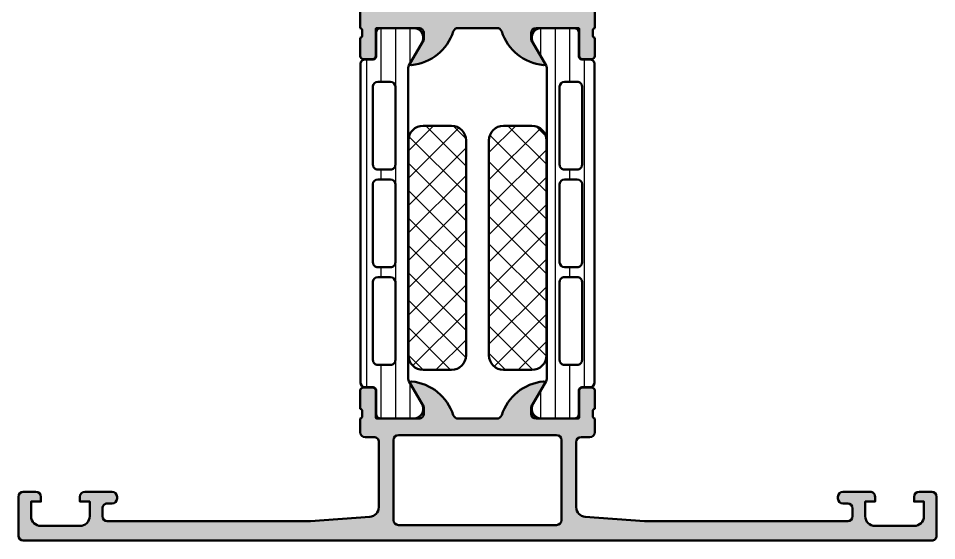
# Model space of a CAD drawing. Extents: x 0 to 94, y 0 to 99.8.
# Drawn here: x 0 to 94, y 0 to 53.5 of the extents above; entities that cross this region are included whole.
import ezdxf

# ---------------------------------------------------------------- set-up
doc = ezdxf.new("R2010")
doc.units = 0
for name, color, linetype, lineweight in [('0S-Alu contour', 7, 'Continuous', 50), ('0S-Alu hatch', 252, 'Continuous', 25), ('0S-Plastic contour', 254, 'Continuous', 50), ('0S-Plastic hatch', 253, 'Continuous', 25), ('0S-PT contour', 91, 'Continuous', 50), ('0S-PT hatch', 103, 'Continuous', 25)]:
    doc.layers.add(name, color=color, linetype=linetype, lineweight=lineweight)
pattern_1 = [(90, (0, 0), (-1.4859, 0), [])]
pattern_2 = [(135, (0, 0), (-1.403165018917055, -1.403165018917055), []), (225, (0, 0), (1.403165018917055, -1.403165018917055), [])]

# ---------------------------------------------------------------- blocks, each defined once
blk = doc.blocks.new('438700__D1A21ECE_C830_4A65_B148_EE9C8111300F_')
at = {"layer": '0S-Alu hatch'}
h = blk.add_hatch(color=256, dxfattribs=at)
edge = h.paths.add_edge_path()
edge.add_line((64.00000000000011, 99.8), (30, 99.8))
edge.add_line((30, 99.8), (30, 96.39999999999979))
edge.add_line((30, 96.39999999999979), (31.10000000000002, 95.30000000000005))
edge.add_line((31.10000000000002, 95.30000000000005), (31.70000000000016, 95.29999999999994))
edge.add_line((31.70000000000016, 95.29999999999994), (31.70000000000005, 96.79999999999998))
edge.add_ellipse((32.70000000000011, 96.79999999999993), major_axis=(-1.000000000000063, 0), ratio=1, start_angle=269.99999999999716, end_angle=360, ccw=False)
edge.add_line((32.70000000000016, 97.80000000000001), (34.00000000000011, 97.80000000000001))
edge.add_ellipse((34.00000000000001, 96.80000000000001), major_axis=(-0.9999999999999857, 0), ratio=1, start_angle=180, end_angle=269.99999999999386, ccw=False)
edge.add_line((35, 96.79999999999998), (35, 90.8))
edge.add_ellipse((34.47500000000001, 90.29999999999998), major_axis=(-0.7249999999999939, 0), ratio=1, start_angle=136.397181027296, end_angle=223.6028189727041, ccw=False)
edge.add_line((35, 89.8), (35, 82.79999999999994))
edge.add_ellipse((34.00000000000016, 82.79999999999986), major_axis=(-0.9999999999998436, 0), ratio=1, start_angle=90.00000000000728, end_angle=180, ccw=False)
edge.add_line((34.00000000000029, 81.79999999999998), (32.70000000000016, 81.79999999999988))
edge.add_ellipse((32.70000000000019, 82.80000000000003), major_axis=(-1.000000000000142, 0), ratio=1, start_angle=0, end_angle=89.9999999999983, ccw=False)
edge.add_line((31.70000000000004, 82.80000000000003), (31.69999999999993, 85.29999999999988))
edge.add_line((31.69999999999993, 85.29999999999988), (31.19999999999988, 85.29999999999994))
edge.add_arc((31.19999999999996, 84.30000000000003), 0.9999999999999147, 90.00000000000487, 180)
edge.add_line((30.20000000000005, 84.30000000000003), (30.20000000000005, 79.8))
edge.add_arc((30.70000000000005, 79.8), 0.5, 180, 270)
edge.add_line((30.70000000000005, 79.29999999999998), (31.70000000000005, 79.29999999999998))
edge.add_line((31.70000000000005, 79.29999999999998), (31.70000000000005, 80.09999999999997))
edge.add_line((31.70000000000005, 80.09999999999997), (34.69999999999993, 80.09999999999997))
edge.add_ellipse((34.70000000000005, 79.8), major_axis=(-0.2999999999999545, 0), ratio=1, start_angle=180, end_angle=270.0000000000217, ccw=False)
edge.add_line((35, 79.8), (35, 52.49999999999984))
edge.add_ellipse((34.92116355345693, 52.2324794080067), major_axis=(-0.2788950563274561, 0), ratio=1, start_angle=178.8354106259059, end_angle=253.58012358050308, ccw=False)
edge.add_line((35.200001, 52.22681100000834), (35.200001, 51.77321700000835))
edge.add_ellipse((34.92113290435684, 51.76755634053129), major_axis=(-0.2789255417371434, 0), ratio=1, start_angle=106.4245945553553, end_angle=181.1628700728862, ccw=False)
edge.add_line((35.00000000000001, 51.50001300000835), (35.00000000000001, 49.62000199999984))
edge.add_arc((35.30000000000001, 49.62000199999984), 0.3000000000000043, 180, 270.0000000000013)
edge.add_line((35.30000000000001, 49.32000199999984), (36.2799743190428, 49.32000199999983))
edge.add_arc((36.2799743190428, 49.62000199999984), 0.3000000000000043, 270.0000000000013, 360)
edge.add_line((36.5799743190428, 49.62000199999984), (36.57997431904279, 52.37999999999983))
edge.add_ellipse((36.69997431904278, 52.37999999999983), major_axis=(-0.1199999999999903, 0), ratio=1, start_angle=269.9999999999932, end_angle=360, ccw=False)
edge.add_line((36.6999743190428, 52.49999999999982), (41.00000000000004, 52.49999999999969))
edge.add_ellipse((41.00000000000005, 51.99999999999969), major_axis=(-0.5, 0), ratio=1, start_angle=180, end_angle=270.0000000000008, ccw=False)
edge.add_line((41.50000000000005, 51.99999999999969), (41.50000000000005, 51.29999999999967))
edge.add_line((41.50000000000005, 51.29999999999967), (40.11850454237769, 48.90717967697215))
edge.add_arc((40.23811978464835, 48.838119784648), 0.1381197846482973, 150.0000000000003, 275.6225775507925)
edge.add_arc((39.7617767588263, 53.67660886184737), 4.999999999999853, 275.6225775507932, 342.2515836439298)
edge.add_ellipse((45.00000000000047, 51.99999999999945), major_axis=(-0.5000000000005257, 0), ratio=1, start_angle=270.0000000000041, end_angle=342.2515836439336, ccw=False)
edge.add_line((45.00000000000044, 52.49999999999999), (48.99999999999973, 52.49999999999998))
edge.add_ellipse((48.99999999999976, 51.99999999999962), major_axis=(-0.5000000000003553, 0), ratio=1, start_angle=197.7484163560693, end_angle=270.00000000000324, ccw=False)
edge.add_arc((54.2382232411739, 53.67660886184752), 4.999999999999998, 197.74841635607, 264.3774224492066)
edge.add_arc((53.76188021535181, 48.83811978464802), 0.1381197846482954, 264.3774224492049, 389.9999999999957)
edge.add_line((53.88149545762248, 48.90717967697216), (52.50000000000011, 51.29999999999969))
edge.add_line((52.50000000000011, 51.29999999999969), (52.50000000000011, 51.9999999999997))
edge.add_ellipse((53.00000000000011, 51.9999999999997), major_axis=(-0.5, 0), ratio=1, start_angle=270.0000000000008, end_angle=360, ccw=False)
edge.add_line((53.00000000000011, 52.4999999999997), (57.30002568095745, 52.4999999999997))
edge.add_ellipse((57.30002568095745, 52.37999999999984), major_axis=(-0.1199999999998624, 0), ratio=1, start_angle=180, end_angle=270.0000000000034, ccw=False)
edge.add_line((57.42002568095731, 52.37999999999983), (57.42002568095732, 49.62000199999984))
edge.add_arc((57.72002568095733, 49.62000199999984), 0.3000000000000114, 180, 270)
edge.add_line((57.72002568095733, 49.32000199999983), (58.7000000000001, 49.32000199999983))
edge.add_arc((58.70000000000011, 49.62000199999984), 0.3000000000000043, 269.9999999999986, 360)
edge.add_line((59.00000000000011, 49.62000199999984), (59.00000000000011, 51.50001300000835))
edge.add_ellipse((59.07886709564327, 51.76755634053129), major_axis=(-0.2789255417371423, 0), ratio=1, start_angle=-1.1628700728862214, end_angle=73.57540544464621, ccw=False)
edge.add_line((58.79999900000012, 51.77321700000835), (58.79999900000012, 52.22681100000833))
edge.add_ellipse((59.07883644654318, 52.23247940800671), major_axis=(-0.2788950563274521, 0), ratio=1, start_angle=-73.58012358050439, end_angle=1.1645893740982274, ccw=False)
edge.add_line((59.00000000000011, 52.49999999999984), (59, 79.80000000000021))
edge.add_ellipse((59.29999999999985, 79.80000000000014), major_axis=(-0.299999999999855, 0), ratio=1, start_angle=269.999999999981, end_angle=360, ccw=False)
edge.add_line((59.29999999999996, 80.1), (62.29999999999995, 80.0999999999999))
edge.add_line((62.29999999999995, 80.0999999999999), (62.29999999999996, 79.30000000000011))
edge.add_line((62.29999999999996, 79.30000000000011), (63.30000000000007, 79.29999999999994))
edge.add_arc((63.30000000000016, 79.79999999999971), 0.4999999999998011, 269.9999999999894, 360)
edge.add_line((63.79999999999996, 79.79999999999971), (63.79999999999995, 84.29999999999998))
edge.add_arc((62.79999999999995, 84.29999999999998), 1, 0, 90)
edge.add_line((62.79999999999995, 85.29999999999998), (62.29999999999995, 85.29999999999998))
edge.add_line((62.29999999999995, 85.29999999999998), (62.30000000000007, 82.79999999999998))
edge.add_ellipse((61.30000000000006, 82.80000000000001), major_axis=(-1.000000000000007, 0), ratio=1, start_angle=90.0000000000004, end_angle=180, ccw=False)
edge.add_line((61.30000000000006, 81.80000000000001), (60, 81.79999999999998))
edge.add_ellipse((59.99999999999997, 82.79999999999997), major_axis=(-0.9999999999999715, 0), ratio=1, start_angle=0, end_angle=90.00000000000159, ccw=False)
edge.add_line((59, 82.79999999999997), (59, 89.8))
edge.add_ellipse((59.52499999999999, 90.29999999999998), major_axis=(-0.7249999999999939, 0), ratio=1, start_angle=-43.602818972704085, end_angle=43.602818972704085, ccw=False)
edge.add_line((59, 90.8), (59, 96.79999999999998))
edge.add_ellipse((60.00000000000013, 96.79999999999986), major_axis=(-1.000000000000127, 0), ratio=1, start_angle=269.9999999999935, end_angle=360, ccw=False)
edge.add_line((60.00000000000024, 97.79999999999998), (61.29999999999977, 97.80000000000001))
edge.add_ellipse((61.29999999999986, 96.79999999999993), major_axis=(-1.000000000000085, 0), ratio=1, start_angle=180, end_angle=270.0000000000049, ccw=False)
edge.add_line((62.29999999999995, 96.79999999999993), (62.29999999999984, 95.29999999999998))
edge.add_line((62.29999999999984, 95.29999999999998), (62.90000000000032, 95.29999999999994))
edge.add_line((62.90000000000032, 95.29999999999994), (63.99999999999988, 96.40000000000032))
edge.add_line((63.99999999999988, 96.40000000000032), (64.00000000000011, 99.8))
edge = h.paths.add_edge_path()
edge.add_ellipse((56.6999999999997, 79.29999999999994), major_axis=(-0.5000000000002274, 0), ratio=1, start_angle=180, end_angle=269.9999999999935, ccw=False)
edge.add_line((57.19999999999993, 79.29999999999994), (57.19999999999994, 55.00000000000004))
edge.add_ellipse((56.69999999999988, 55.00000000000004), major_axis=(-0.500000000000057, 0), ratio=1, start_angle=90.00000000001302, end_angle=180, ccw=False)
edge.add_line((56.69999999999999, 54.49999999999999), (37.30000000000018, 54.49999999999999))
edge.add_ellipse((37.29999999999998, 55.00000000000001), major_axis=(-0.5000000000000214, 0), ratio=1, start_angle=0, end_angle=90.00000000002359, ccw=False)
edge.add_line((36.79999999999996, 54.99999999999992), (36.79999999999996, 79.3000000000001))
edge.add_ellipse((37.29999999999992, 79.30000000000008), major_axis=(-0.4999999999999574, 0), ratio=1, start_angle=269.9999999999959, end_angle=360, ccw=False)
edge.add_line((37.29999999999995, 79.80000000000005), (56.69999999999976, 79.80000000000017))
edge = h.paths.add_edge_path()
edge.add_line((57.00000000000004, 81.50000000000003), (37.00000000000006, 81.50000000000003))
edge.add_ellipse((37.00000000000003, 82.00000000000009), major_axis=(-0.5000000000000285, 0), ratio=1, start_angle=0, end_angle=90.00000000000318, ccw=False)
edge.add_line((36.5, 82.00000000000004), (36.5, 97.69999999999992))
edge.add_ellipse((36.99999999999994, 97.69999999999992), major_axis=(-0.4999999999999432, 0), ratio=1, start_angle=270.0000000000065, end_angle=360, ccw=False)
edge.add_line((36.99999999999989, 98.19999999999986), (57, 98.19999999999997))
edge.add_ellipse((57, 97.69999999999997), major_axis=(-0.5, 0), ratio=1, start_angle=180, end_angle=270, ccw=False)
edge.add_line((57.5, 97.69999999999997), (57.5, 82.00000000000006))
edge.add_ellipse((57, 82.00000000000006), major_axis=(-0.5, 0), ratio=1, start_angle=90.00000000000489, end_angle=180, ccw=False)
at = {"layer": '0S-Alu contour', "color": 7}
for points in [[(64.00000000000011, 99.8), (30, 99.8), (30, 96.39999999999979), (31.10000000000002, 95.30000000000005), (31.70000000000016, 95.29999999999994), (31.70000000000005, 96.79999999999998)], [(62.29999999999995, 96.79999999999993), (62.29999999999984, 95.29999999999998), (62.90000000000032, 95.29999999999994), (63.99999999999988, 96.40000000000032), (64.00000000000011, 99.8)], [(32.70000000000016, 97.80000000000001), (34.00000000000011, 97.80000000000001)], [(36.99999999999989, 98.19999999999986), (57, 98.19999999999997)], [(60.00000000000024, 97.79999999999998), (61.29999999999977, 97.80000000000001)], [(36.5, 82.00000000000004), (36.5, 97.69999999999992)], [(57.5, 97.69999999999997), (57.5, 82.00000000000006)], [(35, 96.79999999999998), (35, 90.8)], [(59, 90.8), (59, 96.79999999999998)], [(35, 89.8), (35, 82.79999999999994)], [(59, 82.79999999999997), (59, 89.8)], [(31.70000000000004, 82.80000000000003), (31.69999999999993, 85.29999999999988), (31.19999999999988, 85.29999999999994)], [(62.79999999999995, 85.29999999999998), (62.29999999999995, 85.29999999999998), (62.30000000000007, 82.79999999999998)], [(30.20000000000005, 84.30000000000003), (30.20000000000005, 79.8)], [(63.79999999999996, 79.79999999999971), (63.79999999999995, 84.29999999999998)], [(34.00000000000029, 81.79999999999998), (32.70000000000016, 81.79999999999988)], [(61.30000000000006, 81.80000000000001), (60, 81.79999999999998)], [(57.00000000000004, 81.50000000000003), (37.00000000000006, 81.50000000000003)], [(30.70000000000005, 79.29999999999998), (31.70000000000005, 79.29999999999998), (31.70000000000005, 80.09999999999997), (34.69999999999993, 80.09999999999997)], [(59.29999999999996, 80.1), (62.29999999999995, 80.0999999999999), (62.29999999999996, 79.30000000000011), (63.30000000000007, 79.29999999999994)], [(35, 79.8), (35, 52.49999999999984)], [(36.79999999999996, 54.99999999999992), (36.79999999999996, 79.3000000000001)], [(37.29999999999995, 79.80000000000005), (56.69999999999976, 79.80000000000017)], [(57.19999999999993, 79.29999999999994), (57.19999999999994, 55.00000000000004)], [(59.00000000000011, 52.49999999999984), (59, 79.80000000000021)], [(56.69999999999999, 54.49999999999999), (37.30000000000018, 54.49999999999999)], [(35.200001, 52.22681100000834), (35.200001, 51.77321700000835)], [(36.5799743190428, 49.62000199999984), (36.57997431904279, 52.37999999999983)], [(36.6999743190428, 52.49999999999982), (41.00000000000004, 52.49999999999969)], [(41.50000000000005, 51.99999999999969), (41.50000000000005, 51.29999999999967), (40.11850454237769, 48.90717967697215)], [(45.00000000000044, 52.49999999999999), (48.99999999999973, 52.49999999999998)], [(53.88149545762248, 48.90717967697216), (52.50000000000011, 51.29999999999969), (52.50000000000011, 51.9999999999997)], [(53.00000000000011, 52.4999999999997), (57.30002568095745, 52.4999999999997)], [(57.42002568095731, 52.37999999999983), (57.42002568095732, 49.62000199999984)], [(58.79999900000012, 51.77321700000835), (58.79999900000012, 52.22681100000833)], [(35.00000000000001, 51.50001300000835), (35.00000000000001, 49.62000199999984)], [(59.00000000000011, 49.62000199999984), (59.00000000000011, 51.50001300000835)], [(35.30000000000001, 49.32000199999984), (36.2799743190428, 49.32000199999983)], [(57.72002568095733, 49.32000199999983), (58.7000000000001, 49.32000199999983)]]:
    blk.add_lwpolyline(points, dxfattribs=at)
at = {"layer": '0S-Alu contour', "color": 7, "extrusion": (0, 0, -1)}
for centre, radius, start, end in [((-32.70000000000011, 96.79999999999993), 1.000000000000063, 0, 90.00000000000286), ((-34.00000000000001, 96.80000000000001), 0.9999999999999857, 90.00000000000612, 180), ((-36.99999999999994, 97.69999999999992), 0.4999999999999432, 0, 89.99999999999349), ((-57, 97.69999999999997), 0.5, 90, 180), ((-60.00000000000013, 96.79999999999986), 1.000000000000127, 0, 90.00000000000651), ((-61.29999999999986, 96.79999999999993), 1.000000000000085, 89.99999999999511, 180), ((-34.47500000000001, 90.29999999999998), 0.7249999999999939, 136.3971810272959, 223.6028189727041), ((-59.52499999999999, 90.29999999999998), 0.7249999999999939, 316.3971810272959, 43.6028189727041), ((-32.70000000000019, 82.80000000000003), 1.000000000000142, 270.0000000000017, 0), ((-34.00000000000016, 82.79999999999986), 0.9999999999998436, 180, 269.9999999999927), ((-59.99999999999997, 82.79999999999997), 0.9999999999999715, 269.9999999999984, 0), ((-61.30000000000006, 82.80000000000001), 1.000000000000007, 180, 269.9999999999996), ((-37.00000000000003, 82.00000000000009), 0.5000000000000285, 269.9999999999968, 0), ((-57, 82.00000000000006), 0.5, 180, 269.9999999999951), ((-34.70000000000005, 79.8), 0.2999999999999545, 89.99999999997831, 180), ((-59.29999999999985, 79.80000000000014), 0.299999999999855, 0, 90.000000000019), ((-37.29999999999992, 79.30000000000008), 0.4999999999999574, 0, 90.00000000000406), ((-56.6999999999997, 79.29999999999994), 0.5000000000002274, 90.00000000000651, 180), ((-37.29999999999998, 55.00000000000001), 0.5000000000000214, 269.9999999999764, 0), ((-56.69999999999988, 55.00000000000004), 0.500000000000057, 180, 269.999999999987), ((-34.92116355345693, 52.2324794080067), 0.2788950563274561, 106.4198764194969, 181.1645893740941), ((-34.92113290435684, 51.76755634053129), 0.2789255417371434, 178.8371299271138, 253.5754054446447), ((-36.69997431904278, 52.37999999999983), 0.1199999999999903, 0, 90.0000000000068), ((-41.00000000000005, 51.99999999999969), 0.5, 89.9999999999992, 180), ((-45.00000000000047, 51.99999999999945), 0.5000000000005257, 17.7484163560664, 89.99999999999594), ((-48.99999999999976, 51.99999999999962), 0.5000000000003553, 89.99999999999675, 162.2515836439307), ((-53.00000000000011, 51.9999999999997), 0.5, 0, 89.9999999999992), ((-57.30002568095745, 52.37999999999984), 0.1199999999998624, 89.99999999999662, 180), ((-59.07883644654318, 52.23247940800671), 0.2788950563274521, 358.8354106259018, 73.58012358050449), ((-59.07886709564327, 51.76755634053129), 0.2789255417371423, 286.4245945553538, 1.162870072886224)]:
    blk.add_arc(centre, radius, start, end, dxfattribs=at)
at = {"layer": '0S-Alu contour', "color": 7}
for centre, radius, start, end in [((31.19999999999996, 84.30000000000003), 0.9999999999999147, 90.00000000000487, 180), ((62.79999999999995, 84.29999999999998), 1, 0, 90), ((30.70000000000005, 79.8), 0.5, 180, 270), ((63.30000000000016, 79.79999999999971), 0.4999999999998011, 269.9999999999894, 0), ((39.7617767588263, 53.67660886184737), 4.999999999999853, 275.6225775507932, 342.2515836439298), ((54.2382232411739, 53.67660886184752), 4.999999999999998, 197.74841635607, 264.3774224492066), ((35.30000000000001, 49.62000199999984), 0.3000000000000043, 180, 270.0000000000013), ((36.2799743190428, 49.62000199999984), 0.3000000000000043, 270.0000000000013, 0), ((40.23811978464835, 48.838119784648), 0.1381197846482973, 150.0000000000003, 275.6225775507925), ((53.76188021535181, 48.83811978464802), 0.1381197846482954, 264.3774224492049, 29.99999999999571), ((57.72002568095733, 49.62000199999984), 0.3000000000000114, 180, 270), ((58.70000000000011, 49.62000199999984), 0.3000000000000043, 269.9999999999986, 0)]:
    blk.add_arc(centre, radius, start, end, dxfattribs=at)
blk = doc.blocks.new('445120__A207273F_6D29_469C_A068_4F98A4C0F86E_')
at = {"layer": '0S-Alu hatch'}
h = blk.add_hatch(color=256, dxfattribs=at)
edge = h.paths.add_edge_path()
edge.add_line((9.600000000000001, 5), (6.8, 4.999999999999999))
edge.add_arc((6.8, 4.5), 0.4999999999999992, 90, 180)
edge.add_line((6.300000000000001, 4.5), (6.300000000000001, 3.999999999999999))
edge.add_line((6.300000000000001, 3.999999999999999), (7.300000000000001, 3.999999999999999))
edge.add_line((7.300000000000001, 3.999999999999999), (7.3, 2.499999999999996))
edge.add_ellipse((6.300000000000002, 2.499999999999998), major_axis=(-0.9999999999999982, 0), ratio=1, start_angle=89.99999999999989, end_angle=180, ccw=False)
edge.add_line((6.299999999999999, 1.499999999999999), (2.299999999999999, 1.499999999999999))
edge.add_ellipse((2.3, 2.499999999999999), major_axis=(-1, 0), ratio=1, start_angle=0, end_angle=90, ccw=False)
edge.add_line((1.299999999999999, 2.499999999999999), (1.299999999999999, 3.999999999999998))
edge.add_line((1.299999999999999, 3.999999999999998), (2.299999999999999, 3.999999999999999))
edge.add_line((2.299999999999999, 3.999999999999999), (2.299999999999999, 4.499999999999999))
edge.add_arc((1.799999999999999, 4.499999999999999), 0.5, 0, 90)
edge.add_line((1.799999999999999, 4.999999999999999), (0.5000000000000009, 5.000000000000001))
edge.add_arc((0.5000000000000017, 4.5), 0.5000000000000018, 90.00000000000007, 180)
edge.add_line((-1e-16, 4.5), (0, 0.5))
edge.add_arc((0.5, 0.5), 0.5, 180, 269.9999999999999)
edge.add_line((0.4999999999999998, 0), (93.49999999999999, 0))
edge.add_arc((93.50000000000001, 0.4999999999999823), 0.4999999999999823, 269.9999999999984, 360)
edge.add_line((94, 0.4999999999999857), (93.99999999999999, 4.500000000000012))
edge.add_arc((93.49999999999999, 4.500000000000013), 0.4999999999999858, 0, 90)
edge.add_line((93.49999999999999, 4.999999999999999), (92.19999999999997, 4.999999999999998))
edge.add_arc((92.19999999999997, 4.500000000000001), 0.4999999999999965, 90.0000000000016, 180)
edge.add_line((91.69999999999999, 4.499999999999992), (91.69999999999999, 3.999999999999999))
edge.add_line((91.69999999999999, 3.999999999999999), (92.70000000000002, 4))
edge.add_line((92.70000000000002, 4), (92.69999999999999, 2.500000000000004))
edge.add_ellipse((91.69999999999999, 2.499999999999999), major_axis=(-1, 0), ratio=1, start_angle=90.0000000000008, end_angle=180, ccw=False)
edge.add_line((91.69999999999999, 1.499999999999994), (87.69999999999999, 1.499999999999999))
edge.add_ellipse((87.70000000000002, 2.500000000000009), major_axis=(-1.00000000000001, 0), ratio=1, start_angle=0, end_angle=89.9999999999992, ccw=False)
edge.add_line((86.69999999999999, 2.500000000000015), (86.69999999999999, 3.999999999999999))
edge.add_line((86.69999999999999, 3.999999999999999), (87.69999999999999, 3.999999999999999))
edge.add_line((87.69999999999999, 3.999999999999999), (87.69999999999999, 4.499999999999991))
edge.add_arc((87.19999999999997, 4.499999999999987), 0.5, 0, 90.0000000000016)
edge.add_line((87.19999999999997, 4.999999999999987), (84.4, 5))
edge.add_arc((84.40000000000003, 4.499999999999982), 0.5000000000000187, 90.0000000000016, 180)
edge.add_line((83.9, 4.499999999999984), (83.89999999999998, 4.299999999999998))
edge.add_arc((84.4, 4.300000000000002), 0.5000000000000142, 180, 270)
edge.add_line((84.4, 3.799999999999988), (84.9, 3.799999999999998))
edge.add_ellipse((84.9, 3.299999999999994), major_axis=(-0.500000000000004, 0), ratio=1, start_angle=180, end_angle=270, ccw=False)
edge.add_line((85.39999999999999, 3.29999999999999), (85.39999999999999, 2.500000000000003))
edge.add_ellipse((84.9, 2.499999999999998), major_axis=(-0.5, 0), ratio=1, start_angle=90, end_angle=180, ccw=False)
edge.add_line((84.9, 2.000000000000004), (64.1, 2))
edge.add_line((64.1, 2), (58.02875295001209, 2.433660503570564))
edge.add_ellipse((58.10000000000002, 3.431119203401324), major_axis=(-1.000000000000025, 0), ratio=1, start_angle=0, end_angle=85.91438322002398, ccw=False)
edge.add_line((57.09999999999999, 3.431119203401303), (57.09999999999999, 10.1))
edge.add_ellipse((57.59999999999998, 10.1), major_axis=(-0.4999999999999929, 0), ratio=1, start_angle=270, end_angle=360, ccw=False)
edge.add_line((57.59999999999998, 10.6), (58.5, 10.6))
edge.add_arc((58.49999999999998, 11.1), 0.5, 270.0000000000017, 360)
edge.add_line((58.99999999999998, 11.10000000000001), (58.99999999999998, 12.49999999999998))
edge.add_ellipse((59.07883644654303, 12.7675205919931), major_axis=(-0.2788950563274378, 0), ratio=1, start_angle=-1.16458937409692, end_angle=73.5801235805082, ccw=False)
edge.add_line((58.79999899999997, 12.77318899999148), (58.79999899999999, 13.22678299999149))
edge.add_ellipse((59.07886709564316, 13.23244365946856), major_axis=(-0.2789255417371437, 0), ratio=1, start_angle=-73.57540544464462, end_angle=1.1628700728890067, ccw=False)
edge.add_line((58.99999999999998, 13.4999869999915), (58.99999999999998, 15.37999799999999))
edge.add_arc((58.69999999999997, 15.37999799999999), 0.3000000000000043, 0, 90)
edge.add_line((58.69999999999997, 15.679998), (57.72002568095719, 15.67999799999999))
edge.add_arc((57.72002568095719, 15.37999799999999), 0.2999999999999971, 90, 180)
edge.add_line((57.4200256809572, 15.37999799999999), (57.4200256809572, 12.61999999999999))
edge.add_ellipse((57.30002568095724, 12.61999999999999), major_axis=(-0.1199999999999619, 0), ratio=1, start_angle=90, end_angle=180, ccw=False)
edge.add_line((57.30002568095724, 12.50000000000003), (53.00000000000005, 12.50000000000004))
edge.add_ellipse((53.00000000000005, 13.00000000000002), major_axis=(-0.4999999999999841, 0), ratio=1, start_angle=0, end_angle=90, ccw=False)
edge.add_line((52.50000000000007, 13.00000000000002), (52.50000000000013, 13.7000000000001))
edge.add_line((52.50000000000013, 13.7000000000001), (53.88149545762248, 16.09282032302759))
edge.add_arc((53.76188021535185, 16.16188021535174), 0.1381197846482781, 329.9999999999906, 455.622577550799)
edge.add_arc((54.23822324117359, 11.32339113815286), 4.999999999999328, 95.62257755079048, 162.2515836439267)
edge.add_ellipse((48.99999999999981, 13.00000000000069), major_axis=(-0.5000000000006607, 0), ratio=1, start_angle=90.00000000002848, end_angle=162.2515836439575, ccw=False)
edge.add_line((49.00000000000006, 12.50000000000003), (44.99999999999992, 12.50000000000003))
edge.add_ellipse((45.00000000000015, 13.00000000000069), major_axis=(-0.5000000000006626, 0), ratio=1, start_angle=17.748416356043208, end_angle=89.99999999997402, ccw=False)
edge.add_arc((39.76177675882637, 11.32339113815286), 4.999999999999325, 17.74841635607312, 84.37742244920945)
edge.add_arc((40.23811978464814, 16.16188021535174), 0.1381197846482812, 84.37742244920386, 210.0000000000093)
edge.add_line((40.1185045423775, 16.09282032302758), (41.49999999999985, 13.7000000000001))
edge.add_line((41.49999999999985, 13.7000000000001), (41.49999999999994, 13))
edge.add_ellipse((40.99999999999996, 13.00000000000001), major_axis=(-0.4999999999999787, 0), ratio=1, start_angle=89.9999999999975, end_angle=180, ccw=False)
edge.add_line((40.99999999999993, 12.50000000000003), (36.69997431904277, 12.50000000000003))
edge.add_ellipse((36.69997431904278, 12.62), major_axis=(-0.119999999999969, 0), ratio=1, start_angle=0, end_angle=89.9999999999967, ccw=False)
edge.add_line((36.57997431904281, 12.62), (36.57997431904281, 15.37999799999998))
edge.add_arc((36.2799743190428, 15.37999799999999), 0.3000000000000043, 0, 89.99999999999864)
edge.add_line((36.27997431904281, 15.67999799999999), (35.30000000000002, 15.67999799999999))
edge.add_arc((35.30000000000003, 15.37999799999999), 0.300000000000006, 90.00000000000136, 180)
edge.add_line((35.00000000000002, 15.37999799999998), (35.00000000000002, 13.49998699999148))
edge.add_ellipse((34.92113290435686, 13.23244365946856), major_axis=(-0.2789255417371368, 0), ratio=1, start_angle=178.8371299271133, end_angle=253.5754054446473, ccw=False)
edge.add_line((35.20000100000002, 13.22678299999149), (35.20000100000001, 12.77318899999146))
edge.add_ellipse((34.92116355345695, 12.76752059199309), major_axis=(-0.278895056327445, 0), ratio=1, start_angle=106.4198764194914, end_angle=181.1645893740985, ccw=False)
edge.add_line((35, 12.49999999999996), (35, 11.1))
edge.add_arc((35.49999999999999, 11.1), 0.5, 180, 270)
edge.add_line((35.49999999999999, 10.6), (36.39999999999999, 10.6))
edge.add_ellipse((36.39999999999999, 10.10000000000001), major_axis=(-0.4999999999999912, 0), ratio=1, start_angle=180, end_angle=270.0000000000008, ccw=False)
edge.add_line((36.89999999999999, 10.1), (36.89999999999999, 3.4311192034013))
edge.add_ellipse((35.89999999999999, 3.431119203401289), major_axis=(-0.9999999999999928, 0), ratio=1, start_angle=94.0856167799758, end_angle=180, ccw=False)
edge.add_line((35.97124704998792, 2.433660503570563), (29.90000000000001, 2))
edge.add_line((29.90000000000001, 2), (9.100000000000001, 1.999999999999999))
edge.add_ellipse((9.100000000000003, 2.500000000000002), major_axis=(-0.5000000000000031, 0), ratio=1, start_angle=0, end_angle=89.99999999999977, ccw=False)
edge.add_line((8.6, 2.500000000000001), (8.6, 3.299999999999997))
edge.add_ellipse((9.099999999999998, 3.299999999999998), major_axis=(-0.4999999999999983, 0), ratio=1, start_angle=269.99999999999983, end_angle=360, ccw=False)
edge.add_line((9.1, 3.799999999999998), (9.6, 3.799999999999999))
edge.add_arc((9.6, 4.299999999999999), 0.5000000000000006, 270, 360)
edge.add_line((10.1, 4.299999999999999), (10.1, 4.499999999999998))
edge.add_arc((9.600000000000001, 4.500000000000001), 0.4999999999999983, 0, 90)
edge = h.paths.add_edge_path()
edge.add_line((55.09999999999999, 1.599999999999999), (38.89999999999999, 1.6))
edge.add_ellipse((38.89999999999999, 2.100000000000006), major_axis=(-0.5000000000000071, 0), ratio=1, start_angle=0, end_angle=90, ccw=False)
edge.add_line((38.39999999999998, 2.100000000000004), (38.39999999999998, 10.3))
edge.add_ellipse((38.89999999999998, 10.3), major_axis=(-0.4999999999999965, 0), ratio=1, start_angle=270, end_angle=360, ccw=False)
edge.add_line((38.89999999999998, 10.8), (55.1, 10.8))
edge.add_ellipse((55.1, 10.3), major_axis=(-0.5, 0), ratio=1, start_angle=180, end_angle=270, ccw=False)
edge.add_line((55.6, 10.3), (55.59999999999999, 2.099999999999999))
edge.add_ellipse((55.09999999999999, 2.099999999999999), major_axis=(-0.4999999999999999, 0), ratio=1, start_angle=90, end_angle=180, ccw=False)
at = {"layer": '0S-Alu contour', "color": 7}
for points in [[(40.1185045423775, 16.09282032302758), (41.49999999999985, 13.7000000000001), (41.49999999999994, 13)], [(52.50000000000007, 13.00000000000002), (52.50000000000013, 13.7000000000001), (53.88149545762248, 16.09282032302759)], [(35.00000000000002, 15.37999799999998), (35.00000000000002, 13.49998699999148)], [(36.27997431904281, 15.67999799999999), (35.30000000000002, 15.67999799999999)], [(36.57997431904281, 12.62), (36.57997431904281, 15.37999799999998)], [(57.4200256809572, 15.37999799999999), (57.4200256809572, 12.61999999999999)], [(58.69999999999997, 15.679998), (57.72002568095719, 15.67999799999999)], [(58.99999999999998, 13.4999869999915), (58.99999999999998, 15.37999799999999)], [(35.20000100000002, 13.22678299999149), (35.20000100000001, 12.77318899999146)], [(58.79999899999997, 12.77318899999148), (58.79999899999999, 13.22678299999149)], [(35, 12.49999999999996), (35, 11.1)], [(40.99999999999993, 12.50000000000003), (36.69997431904277, 12.50000000000003)], [(49.00000000000006, 12.50000000000003), (44.99999999999992, 12.50000000000003)], [(57.30002568095724, 12.50000000000003), (53.00000000000005, 12.50000000000004)], [(58.99999999999998, 11.10000000000001), (58.99999999999998, 12.49999999999998)], [(35.49999999999999, 10.6), (36.39999999999999, 10.6)], [(38.89999999999998, 10.8), (55.1, 10.8)], [(57.59999999999998, 10.6), (58.5, 10.6)], [(36.89999999999999, 10.1), (36.89999999999999, 3.4311192034013)], [(38.39999999999998, 2.100000000000004), (38.39999999999998, 10.3)], [(55.6, 10.3), (55.59999999999999, 2.099999999999999)], [(57.09999999999999, 3.431119203401303), (57.09999999999999, 10.1)], [(1.799999999999999, 4.999999999999999), (0.5000000000000009, 5.000000000000001)], [(9.600000000000001, 5), (6.8, 4.999999999999999)], [(87.19999999999997, 4.999999999999987), (84.4, 5)], [(93.49999999999999, 4.999999999999999), (92.19999999999997, 4.999999999999998)], [(-1e-16, 4.5), (0, 0.5)], [(1.299999999999999, 2.499999999999999), (1.299999999999999, 3.999999999999998), (2.299999999999999, 3.999999999999999), (2.299999999999999, 4.499999999999999)], [(6.300000000000001, 4.5), (6.300000000000001, 3.999999999999999), (7.300000000000001, 3.999999999999999), (7.3, 2.499999999999996)], [(9.1, 3.799999999999998), (9.6, 3.799999999999999)], [(10.1, 4.299999999999999), (10.1, 4.499999999999998)], [(83.9, 4.499999999999984), (83.89999999999998, 4.299999999999998)], [(84.4, 3.799999999999988), (84.9, 3.799999999999998)], [(86.69999999999999, 2.500000000000015), (86.69999999999999, 3.999999999999999), (87.69999999999999, 3.999999999999999), (87.69999999999999, 4.499999999999991)], [(91.69999999999999, 4.499999999999992), (91.69999999999999, 3.999999999999999), (92.70000000000002, 4), (92.69999999999999, 2.500000000000004)], [(94, 0.4999999999999857), (93.99999999999999, 4.500000000000012)], [(8.6, 2.500000000000001), (8.6, 3.299999999999997)], [(85.39999999999999, 3.29999999999999), (85.39999999999999, 2.500000000000003)], [(35.97124704998792, 2.433660503570563), (29.90000000000001, 2), (9.100000000000001, 1.999999999999999)], [(84.9, 2.000000000000004), (64.1, 2), (58.02875295001209, 2.433660503570564)], [(6.299999999999999, 1.499999999999999), (2.299999999999999, 1.499999999999999)], [(55.09999999999999, 1.599999999999999), (38.89999999999999, 1.6)], [(91.69999999999999, 1.499999999999994), (87.69999999999999, 1.499999999999999)], [(0.4999999999999998, 0), (93.49999999999999, 0)]]:
    blk.add_lwpolyline(points, dxfattribs=at)
for centre, radius, start, end in [((40.23811978464814, 16.16188021535174), 0.1381197846482812, 84.37742244920386, 210.0000000000093), ((39.76177675882637, 11.32339113815286), 4.999999999999325, 17.74841635607312, 84.37742244920945), ((54.23822324117359, 11.32339113815286), 4.999999999999328, 95.62257755079048, 162.2515836439267), ((53.76188021535185, 16.16188021535174), 0.1381197846482781, 329.9999999999906, 95.6225775507991), ((35.30000000000003, 15.37999799999999), 0.300000000000006, 90.00000000000136, 180), ((36.2799743190428, 15.37999799999999), 0.3000000000000043, 0, 89.99999999999864), ((57.72002568095719, 15.37999799999999), 0.2999999999999971, 90, 180), ((58.69999999999997, 15.37999799999999), 0.3000000000000043, 0, 90), ((35.49999999999999, 11.1), 0.5, 180, 270), ((58.49999999999998, 11.1), 0.5, 270.0000000000017, 0), ((0.5000000000000017, 4.5), 0.5000000000000018, 90.00000000000007, 180), ((1.799999999999999, 4.499999999999999), 0.5, 0, 90), ((6.8, 4.5), 0.4999999999999992, 90, 180), ((9.600000000000001, 4.500000000000001), 0.4999999999999983, 0, 90), ((84.40000000000003, 4.499999999999982), 0.5000000000000187, 90.0000000000016, 180), ((87.19999999999997, 4.499999999999987), 0.5, 0, 90.0000000000016), ((92.19999999999997, 4.500000000000001), 0.4999999999999965, 90.0000000000016, 180), ((93.49999999999999, 4.500000000000013), 0.4999999999999858, 0, 90), ((9.6, 4.299999999999999), 0.5000000000000006, 270, 0), ((84.4, 4.300000000000002), 0.5000000000000142, 180, 270), ((0.5, 0.5), 0.5, 180, 269.9999999999999), ((93.50000000000001, 0.4999999999999823), 0.4999999999999823, 269.9999999999984, 0)]:
    blk.add_arc(centre, radius, start, end, dxfattribs=at)
at = {"layer": '0S-Alu contour', "color": 7, "extrusion": (0, 0, -1)}
for centre, radius, start, end in [((-34.92113290435686, 13.23244365946856), 0.2789255417371368, 106.4245945553527, 181.1628700728868), ((-59.07886709564316, 13.23244365946856), 0.2789255417371437, 358.837129927111, 73.57540544464463), ((-34.92116355345695, 12.76752059199309), 0.278895056327445, 178.8354106259015, 253.5801235805086), ((-36.69997431904278, 12.62), 0.119999999999969, 270.0000000000033, 0), ((-40.99999999999996, 13.00000000000001), 0.4999999999999787, 180, 270.0000000000025), ((-45.00000000000015, 13.00000000000069), 0.5000000000006626, 270.000000000026, 342.2515836439568), ((-48.99999999999981, 13.00000000000069), 0.5000000000006607, 197.7484163560426, 269.9999999999715), ((-53.00000000000005, 13.00000000000002), 0.4999999999999841, 270, 0), ((-57.30002568095724, 12.61999999999999), 0.1199999999999619, 180, 270), ((-59.07883644654303, 12.7675205919931), 0.2788950563274378, 286.4198764194919, 1.164589374096924), ((-36.39999999999999, 10.10000000000001), 0.4999999999999912, 89.9999999999992, 180), ((-38.89999999999998, 10.3), 0.4999999999999965, 0, 90), ((-55.1, 10.3), 0.5, 90, 180), ((-57.59999999999998, 10.1), 0.4999999999999929, 0, 90), ((-9.099999999999998, 3.299999999999998), 0.4999999999999983, 0, 90.00000000000018), ((-84.9, 3.299999999999994), 0.500000000000004, 90, 180), ((-35.89999999999999, 3.431119203401289), 0.9999999999999928, 180, 265.9143832200242), ((-58.10000000000002, 3.431119203401324), 1.000000000000025, 274.085616779976, 0), ((-2.3, 2.499999999999999), 1, 270, 0), ((-6.300000000000002, 2.499999999999998), 0.9999999999999982, 180, 270.0000000000002), ((-9.100000000000003, 2.500000000000002), 0.5000000000000031, 270.0000000000002, 0), ((-38.89999999999999, 2.100000000000006), 0.5000000000000071, 270, 0), ((-55.09999999999999, 2.099999999999999), 0.4999999999999999, 180, 270), ((-84.9, 2.499999999999998), 0.5, 180, 270), ((-87.70000000000002, 2.500000000000009), 1.00000000000001, 270.0000000000008, 0), ((-91.69999999999999, 2.499999999999999), 1, 180, 269.9999999999992)]:
    blk.add_arc(centre, radius, start, end, dxfattribs=at)
blk = doc.blocks.new('284165__6771DBBD_EF54_4CC3_83DC_F100CA206525___474EBF3E_94F8_40C9_B758_6EACC42ADD97_')
at = {"layer": '0S-Plastic hatch'}
h = blk.add_hatch(dxfattribs=at)
h.set_pattern_fill('ANSI31', color=256, scale=0.4680000000000001, angle=45, style=0)
h.set_pattern_definition(pattern_1)
edge = h.paths.add_edge_path()
edge.add_arc((40.41230917155048, 48.42589017895008), 0.5000000000002869, 150.0000034006565, 179.9999401018306)
edge.add_line((39.91230917155047, 48.42589070171877), (39.90773982913648, 16.57410929828118))
edge.add_arc((40.40773982913654, 16.57410982104969), 0.5000000000003301, 180.0000598981694, 209.9999965993228)
edge.add_line((39.97472711240578, 16.32410984675014), (41.29319682689241, 14.04045299999995))
edge.add_ellipse((40.45194417790106, 13.4998180747228), major_axis=(-0.9999960709244817, 0), ratio=1, start_angle=98.18160805190018, end_angle=212.7270160998408, ccw=False)
edge.add_line((40.59425482689243, 12.50999999999994), (37.11771332879291, 12.50999999999994))
edge.add_ellipse((37.11771068916784, 13.00999597743852), major_axis=(-0.4999959774455531, 0), ratio=1, start_angle=-0.0003024817733034979, end_angle=90.00030248118509, ccw=False)
edge.add_line((36.61771471172926, 13.0099986170636), (36.61804666212628, 15.40999699999993))
edge.add_arc((36.31804666212627, 15.40999699999994), 0.3000000000000185, 0, 89.99999999999864)
edge.add_line((36.31804666212627, 15.70999699999996), (35.50771532879301, 15.70999699999996))
edge.add_ellipse((35.50771532879301, 16.20999699999995), major_axis=(-0.4999999999999983, 0), ratio=1, start_angle=2.6958164824009145e-05, end_angle=90, ccw=False)
edge.add_line((35.00771532879306, 16.20999676475919), (35.00770000050196, 48.7900027647592))
edge.add_ellipse((35.5077000005019, 48.79000299999996), major_axis=(-0.4999999999999914, 0), ratio=1, start_angle=-90, end_angle=2.6958164824009145e-05, ccw=False)
edge.add_line((35.5077000005019, 49.29000299999995), (36.32261600454035, 49.29000299999996))
edge.add_arc((36.32261600454034, 49.59000299999996), 0.29999999999999, 270.0000000000013, 360)
edge.add_line((36.62261600454033, 49.59000299999996), (36.6222840541433, 51.9900013829363))
edge.add_ellipse((37.1222800315819, 51.99000402256136), major_axis=(-0.4999959774455691, 0), ratio=1, start_angle=-90.00030248118668, end_angle=0.0003024817733034979, ccw=False)
edge.add_line((37.12228267120698, 52.48999999999997), (40.5988241693065, 52.48999999999996))
edge.add_ellipse((40.45651352031511, 51.50018192527713), major_axis=(-0.9999960709244653, 0), ratio=1, start_angle=147.272983900157, end_angle=261.818391948098, ccw=False)
edge.add_line((41.29776616930644, 50.95954699999994), (39.97929645481985, 48.67589015324977))
edge = h.paths.add_edge_path()
edge.add_line((38.59334823191922, 18.49687791942282), (38.59334823191922, 26.49685960852673))
edge.add_arc((38.09333297313018, 26.49685960853194), 0.5000152587890412, 0, 89.9999999999992)
edge.add_line((38.09333297313019, 26.99687486732098), (36.79332229197779, 26.99687486732096))
edge.add_arc((36.79332229197779, 26.49689012611005), 0.4999847412109091, 90, 180)
edge.add_line((36.29333755076688, 26.49689012610485), (36.29333755076688, 18.49687791941769))
edge.add_arc((36.79333755285452, 18.49687792123582), 0.5000000020876385, 180, 270.0018991026162)
edge.add_line((36.79335412565133, 17.99687791942283), (38.09334823191922, 17.99687791942283))
edge.add_arc((38.0933518712759, 18.49687428006616), 0.4999963606565677, 269.999582957409, 360.0004170428646)
edge = h.paths.add_edge_path()
edge.add_line((38.59334823191911, 28.50058480425095), (38.59334823191911, 36.50056649335486))
edge.add_arc((38.09333297313008, 36.50056649336006), 0.5000152587890412, 0, 89.9999999999992)
edge.add_line((38.09333297313008, 37.0005817521491), (36.79332229197768, 37.00058175214909))
edge.add_arc((36.79332229197768, 36.50059701093818), 0.4999847412109091, 90, 180)
edge.add_line((36.29333755076677, 36.50059701093298), (36.29333755076677, 28.50058480424582))
edge.add_arc((36.79333755285441, 28.50058480606394), 0.5000000020876385, 180, 270.0018991026162)
edge.add_line((36.79335412565122, 28.00058480425096), (38.09334823191912, 28.00058480425096))
edge.add_arc((38.0933518712758, 28.50058116489428), 0.4999963606565677, 269.999582957409, 360.0004170428646)
edge = h.paths.add_edge_path()
edge.add_arc((38.09331771434101, 46.50056344125819), 0.5000152587890412, 0, 89.9999999999992)
edge.add_line((38.09331771434102, 47.00057870004723), (36.79330703318862, 47.00057870004722))
edge.add_arc((36.79330703318862, 46.50059395883631), 0.4999847412109091, 90, 180)
edge.add_line((36.29332229197771, 46.5005939588311), (36.29332229197771, 38.50058175214395))
edge.add_arc((36.79332229406535, 38.50058175396208), 0.5000000020876385, 180, 270.0018991026171)
edge.add_line((36.79333886686217, 38.0005817521491), (38.09333297313005, 38.0005817521491))
edge.add_arc((38.09333661248673, 38.50057811279242), 0.4999963606565677, 269.999582957409, 360.0004170428646)
edge.add_line((38.59333297313006, 38.50058175214908), (38.59333297313006, 46.50056344125299))
at = {"layer": '0S-Alu contour', "color": 7}
for points in [[(38.09331771434102, 47.00057870004723), (36.79330703318862, 47.00057870004722)], [(36.29332229197771, 46.5005939588311), (36.29332229197771, 38.50058175214395)], [(38.59333297313006, 38.50058175214908), (38.59333297313006, 46.50056344125299)], [(36.79333886686217, 38.0005817521491), (38.09333297313005, 38.0005817521491)], [(38.09333297313008, 37.0005817521491), (36.79332229197768, 37.00058175214909)], [(36.29333755076677, 36.50059701093298), (36.29333755076677, 28.50058480424582)], [(38.59334823191911, 28.50058480425095), (38.59334823191911, 36.50056649335486)], [(36.79335412565122, 28.00058480425096), (38.09334823191912, 28.00058480425096)], [(36.29333755076688, 26.49689012610485), (36.29333755076688, 18.49687791941769)], [(38.09333297313019, 26.99687486732098), (36.79332229197779, 26.99687486732096)], [(38.59334823191922, 18.49687791942282), (38.59334823191922, 26.49685960852673)], [(36.79335412565133, 17.99687791942283), (38.09334823191922, 17.99687791942283)]]:
    blk.add_lwpolyline(points, dxfattribs=at)
for centre, radius, start, end in [((36.79330703318862, 46.50059395883631), 0.4999847412109091, 90, 180), ((38.09331771434101, 46.50056344125819), 0.5000152587890412, 0, 89.9999999999992), ((36.79332229406535, 38.50058175396208), 0.5000000020876385, 180, 270.0018991026171), ((38.09333661248673, 38.50057811279242), 0.4999963606565677, 269.999582957409, 0.0004170428646345), ((36.79332229197768, 36.50059701093818), 0.4999847412109091, 90, 180), ((38.09333297313008, 36.50056649336006), 0.5000152587890412, 0, 89.9999999999992), ((36.79333755285441, 28.50058480606394), 0.5000000020876385, 180, 270.0018991026162), ((38.0933518712758, 28.50058116489428), 0.4999963606565677, 269.999582957409, 0.0004170428646345), ((36.79332229197779, 26.49689012611005), 0.4999847412109091, 90, 180), ((38.09333297313018, 26.49685960853194), 0.5000152587890412, 0, 89.9999999999992), ((36.79333755285452, 18.49687792123582), 0.5000000020876385, 180, 270.0018991026162), ((38.0933518712759, 18.49687428006616), 0.4999963606565677, 269.999582957409, 0.0004170428646345)]:
    blk.add_arc(centre, radius, start, end, dxfattribs=at)
at = {"layer": '0S-Plastic contour', "color": 7}
for points in [[(36.62261600454033, 49.59000299999996), (36.6222840541433, 51.9900013829363)], [(37.12228267120698, 52.48999999999997), (40.5988241693065, 52.48999999999996)], [(41.29776616930644, 50.95954699999994), (39.97929645481985, 48.67589015324977)], [(35.5077000005019, 49.29000299999995), (36.32261600454035, 49.29000299999996)], [(35.00771532879306, 16.20999676475919), (35.00770000050196, 48.7900027647592)], [(39.91230917155047, 48.42589070171877), (39.90773982913648, 16.57410929828118)], [(39.97472711240578, 16.32410984675014), (41.29319682689241, 14.04045299999995)], [(36.31804666212627, 15.70999699999996), (35.50771532879301, 15.70999699999996)], [(36.61771471172926, 13.0099986170636), (36.61804666212628, 15.40999699999993)], [(40.59425482689243, 12.50999999999994), (37.11771332879291, 12.50999999999994)]]:
    blk.add_lwpolyline(points, dxfattribs=at)
at = {"layer": '0S-Plastic contour', "color": 7, "extrusion": (0, 0, -1)}
for centre, radius, start, end in [((-37.1222800315819, 51.99000402256136), 0.4999959774455691, 359.9996975182267, 90.00030248118671), ((-40.45651352031511, 51.50018192527713), 0.9999960709244653, 98.18160805190199, 212.727016099843), ((-35.5077000005019, 48.79000299999996), 0.4999999999999914, 359.9999730418352, 90), ((-35.50771532879301, 16.20999699999995), 0.4999999999999983, 270, 359.9999730418352), ((-40.45194417790106, 13.4998180747228), 0.9999960709244817, 147.2729839001592, 261.8183919480998), ((-37.11771068916784, 13.00999597743852), 0.4999959774455531, 269.9996975188149, 0.0003024817733149)]:
    blk.add_arc(centre, radius, start, end, dxfattribs=at)
at = {"layer": '0S-Plastic contour', "color": 7}
for centre, radius, start, end in [((36.32261600454034, 49.59000299999996), 0.29999999999999, 270.0000000000013, 0), ((40.41230917155048, 48.42589017895008), 0.5000000000002869, 150.0000034006565, 179.9999401018306), ((40.40773982913654, 16.57410982104969), 0.5000000000003301, 180.0000598981694, 209.9999965993228), ((36.31804666212627, 15.40999699999994), 0.3000000000000185, 0, 89.99999999999864)]:
    blk.add_arc(centre, radius, start, end, dxfattribs=at)
blk = doc.blocks.new('284165__821ABE6A_6F9E_4DEF_A55D_1F2326C7A213___04BA60B3_990D_4911_9D0A_102FC6C92329_')
at = {"layer": '0S-Plastic hatch'}
h = blk.add_hatch(dxfattribs=at)
h.set_pattern_fill('ANSI31', color=256, scale=0.4680000000000001, angle=45, style=0)
h.set_pattern_definition(pattern_1)
edge = h.paths.add_edge_path()
edge.add_line((58.99229999949803, 48.7900027647592), (58.99228467120694, 16.2099967647592))
edge.add_ellipse((58.492284671207, 16.20999699999995), major_axis=(-0.4999999999999914, 0), ratio=1, start_angle=89.9999999999992, end_angle=179.9999730418353, ccw=False)
edge.add_line((58.49228467120699, 15.70999699999996), (57.68195333787373, 15.70999699999996))
edge.add_arc((57.68195333787374, 15.40999699999994), 0.300000000000022, 90.00000000000136, 180)
edge.add_line((57.38195333787372, 15.40999699999994), (57.38228528827074, 13.0099986170636))
edge.add_ellipse((56.88228931083216, 13.00999597743852), major_axis=(-0.4999959774455549, 0), ratio=1, start_angle=89.99969751881491, end_angle=180.0003024817733, ccw=False)
edge.add_line((56.88228667120709, 12.50999999999994), (53.40574517310757, 12.50999999999995))
edge.add_ellipse((53.54805582209892, 13.4998180747228), major_axis=(-0.999996070924476, 0), ratio=1, start_angle=-32.72701609984102, end_angle=81.81839194810021, ccw=False)
edge.add_line((52.70680317310758, 14.04045299999995), (54.02527288759422, 16.32410984675014))
edge.add_arc((53.59226017086346, 16.5741098210497), 0.5000000000003381, 330.0000034006773, 359.9999400896623)
edge.add_line((54.09226017086352, 16.57410929823336), (54.08769082844953, 48.42589070171878))
edge.add_arc((53.58769082844951, 48.42589017895007), 0.5000000000002875, 5.98981694121e-05, 29.99999659934531)
edge.add_line((54.02070354518014, 48.67589015324977), (52.70223383069357, 50.95954699999994))
edge.add_ellipse((53.54348647968487, 51.50018192527713), major_axis=(-0.9999960709244593, 0), ratio=1, start_angle=-81.81839194809879, end_angle=32.7270160998433, ccw=False)
edge.add_line((53.4011758306935, 52.48999999999995), (56.87771732879301, 52.48999999999997))
edge.add_ellipse((56.87771996841811, 51.99000402256137), major_axis=(-0.499995977445562, 0), ratio=1, start_angle=179.9996975182268, end_angle=270.0003024811883, ccw=False)
edge.add_line((57.3777159458567, 51.99000138293118), (57.37738399545968, 49.59000299999996))
edge.add_arc((57.67738399545966, 49.59000299999996), 0.29999999999999, 180, 269.9999999999986)
edge.add_line((57.67738399545965, 49.29000299999997), (58.4922999994981, 49.29000299999997))
edge.add_ellipse((58.49229999949808, 48.79000299999997), major_axis=(-0.5, 0), ratio=1, start_angle=179.9999730553583, end_angle=269.99999999999756, ccw=False)
edge = h.paths.add_edge_path()
edge.add_line((55.40666702686994, 36.50058175214391), (55.40666702686994, 28.49687486731578))
edge.add_arc((55.90666702686995, 28.49687486732097), 0.5000000000000036, 180, 269.999999998808)
edge.add_line((55.90666702685954, 27.99687486732096), (57.20667770801189, 27.99687486732096))
edge.add_arc((57.20667770802229, 28.49687486732096), 0.5, 269.9999999988088, 360)
edge.add_line((57.70667770802229, 28.49687486731576), (57.70667770802229, 36.5005817521491))
edge.add_arc((57.20667770802229, 36.5005817521491), 0.5, 0, 90)
edge.add_line((57.20667770802229, 37.00058175214909), (55.90666702686995, 37.00058175214909))
edge.add_arc((55.90666702686995, 36.5005817521491), 0.5, 90, 180)
edge = h.paths.add_edge_path()
edge.add_line((57.70667770802229, 38.50058175214395), (57.70667770802229, 46.50059395883111))
edge.add_arc((57.20669296681139, 46.50059395883632), 0.499984741210902, 0, 90.00000000000081)
edge.add_line((57.20669296681138, 47.00057870004722), (55.90668228565898, 47.00057870004724))
edge.add_arc((55.90668228565899, 46.5005634412582), 0.5000152587890412, 90.00000000000081, 180)
edge.add_line((55.40666702686994, 46.50056344125299), (55.40666702686994, 38.50058175215148))
edge.add_arc((55.90666338751327, 38.50057811279242), 0.4999963606565677, 179.9995829571354, 270.0004170425911)
edge.add_line((55.90666702686995, 38.0005817521491), (57.20666113313783, 38.0005817521491))
edge.add_arc((57.20667770593466, 38.50058175396207), 0.5000000020876243, 269.9981008973813, 360)
edge = h.paths.add_edge_path()
edge.add_arc((57.20667770587537, 26.4968748654383), 0.5000000021573185, 0, 90.00189908949562)
edge.add_line((57.20666113319306, 26.99687486732096), (55.90666702688032, 26.99687486732098))
edge.add_arc((55.9066633875236, 26.49687850667773), 0.4999963606564967, 89.99958295740409, 180.0004170428646)
edge.add_line((55.40666702688035, 26.49687486731866), (55.40666702688035, 18.49687791943324))
edge.add_arc((55.90666338752372, 18.49687428007661), 0.4999963606566175, 179.9995829571354, 270.0004170425854)
edge.add_line((55.90666702688035, 17.99687791943324), (57.20666113314823, 17.99687791943324))
edge.add_arc((57.20667770594507, 18.4968779212462), 0.5000000020876243, 269.9981008973813, 360)
edge.add_line((57.70667770803269, 18.4968779212462), (57.70667770803268, 26.4968748654383))
at = {"layer": '0S-Alu contour', "color": 7}
for points in [[(57.20669296681138, 47.00057870004722), (55.90668228565898, 47.00057870004724)], [(55.40666702686994, 46.50056344125299), (55.40666702686994, 38.50058175215148)], [(57.70667770802229, 38.50058175214395), (57.70667770802229, 46.50059395883111)], [(55.90666702686995, 38.0005817521491), (57.20666113313783, 38.0005817521491)], [(57.20667770802229, 37.00058175214909), (55.90666702686995, 37.00058175214909)], [(55.40666702686994, 36.50058175214391), (55.40666702686994, 28.49687486731578)], [(57.70667770802229, 28.49687486731576), (57.70667770802229, 36.5005817521491)], [(55.90666702685954, 27.99687486732096), (57.20667770801189, 27.99687486732096)], [(55.40666702688035, 26.49687486731866), (55.40666702688035, 18.49687791943324)], [(57.20666113319306, 26.99687486732096), (55.90666702688032, 26.99687486732098)], [(57.70667770803269, 18.4968779212462), (57.70667770803268, 26.4968748654383)], [(55.90666702688035, 17.99687791943324), (57.20666113314823, 17.99687791943324)]]:
    blk.add_lwpolyline(points, dxfattribs=at)
for centre, radius, start, end in [((55.90668228565899, 46.5005634412582), 0.5000152587890412, 90.00000000000081, 180), ((57.20669296681139, 46.50059395883632), 0.499984741210902, 0, 90.00000000000081), ((55.90666338751327, 38.50057811279242), 0.4999963606565677, 179.9995829571354, 270.0004170425911), ((57.20667770593466, 38.50058175396207), 0.5000000020876243, 269.9981008973813, 0), ((55.90666702686995, 36.5005817521491), 0.5, 90, 180), ((57.20667770802229, 36.5005817521491), 0.5, 0, 90), ((55.90666702686995, 28.49687486732097), 0.5000000000000036, 180, 269.999999998808), ((57.20667770802229, 28.49687486732096), 0.5, 269.9999999988088, 0), ((55.9066633875236, 26.49687850667773), 0.4999963606564967, 89.99958295740409, 180.0004170428646), ((57.20667770587537, 26.4968748654383), 0.5000000021573185, 0, 90.00189908949562), ((55.90666338752372, 18.49687428007661), 0.4999963606566175, 179.9995829571354, 270.0004170425854), ((57.20667770594507, 18.4968779212462), 0.5000000020876243, 269.9981008973813, 0)]:
    blk.add_arc(centre, radius, start, end, dxfattribs=at)
at = {"layer": '0S-Plastic contour', "color": 7}
for points in [[(53.4011758306935, 52.48999999999995), (56.87771732879301, 52.48999999999997)], [(57.3777159458567, 51.99000138293118), (57.37738399545968, 49.59000299999996)], [(54.02070354518014, 48.67589015324977), (52.70223383069357, 50.95954699999994)], [(57.67738399545965, 49.29000299999997), (58.4922999994981, 49.29000299999997)], [(54.09226017086352, 16.57410929823336), (54.08769082844953, 48.42589070171878)], [(58.99229999949803, 48.7900027647592), (58.99228467120694, 16.20999676475919)], [(52.70680317310758, 14.04045299999995), (54.02527288759422, 16.32410984675014)], [(57.38195333787372, 15.40999699999994), (57.38228528827074, 13.0099986170636)], [(58.49228467120699, 15.70999699999996), (57.68195333787373, 15.70999699999996)], [(56.88228667120709, 12.50999999999994), (53.40574517310757, 12.50999999999995)]]:
    blk.add_lwpolyline(points, dxfattribs=at)
at = {"layer": '0S-Plastic contour', "color": 7, "extrusion": (0, 0, -1)}
for centre, radius, start, end in [((-53.54348647968487, 51.50018192527713), 0.9999960709244593, 327.2729839001567, 81.81839194809876), ((-56.87771996841811, 51.99000402256137), 0.499995977445562, 89.99969751881169, 180.0003024817733), ((-58.49229999949808, 48.79000299999997), 0.5, 90.00000000000244, 180.0000269446418), ((-58.492284671207, 16.20999699999995), 0.4999999999999914, 180.0000269581648, 270.0000000000008), ((-53.54805582209892, 13.4998180747228), 0.999996070924476, 278.1816080518999, 32.72701609984097), ((-56.88228931083216, 13.00999597743852), 0.4999959774455549, 179.9996975182267, 270.0003024811851)]:
    blk.add_arc(centre, radius, start, end, dxfattribs=at)
at = {"layer": '0S-Plastic contour', "color": 7}
for centre, radius, start, end in [((57.67738399545966, 49.59000299999996), 0.29999999999999, 180, 269.9999999999986), ((53.58769082844951, 48.42589017895007), 0.5000000000002875, 5.98981694121e-05, 29.99999659934531), ((53.59226017086346, 16.5741098210497), 0.5000000000003381, 330.0000034006773, 359.9999400896623), ((57.68195333787374, 15.40999699999994), 0.300000000000022, 90.00000000000136, 180)]:
    blk.add_arc(centre, radius, start, end, dxfattribs=at)
blk = doc.blocks.new('439500__5D3CF168_496A_4B30_BBA4_760AADA6A4AA_')
at = {"layer": '0S-PT hatch'}
h = blk.add_hatch(dxfattribs=at)
h.set_pattern_fill('ANSI37', color=256, scale=0.625, angle=90, style=0)
h.set_pattern_definition(pattern_2)
edge = h.paths.add_edge_path()
edge.add_line((49.669977472762, 42.48999999999997), (52.57001037452543, 42.48999999999997))
edge.add_ellipse((52.57001037452542, 40.98999999999995), major_axis=(-1.500000000000007, 0), ratio=1, start_angle=180, end_angle=269.9999999999997, ccw=False)
edge.add_line((54.07001037452542, 40.98999999999995), (54.07001037452543, 18.98999999999997))
edge.add_ellipse((52.57001037452543, 18.98999999999996), major_axis=(-1.499999999999992, 0), ratio=1, start_angle=89.99999999999977, end_angle=180, ccw=False)
edge.add_line((52.57001037452543, 17.48999999999997), (49.66997747276201, 17.48999999999997))
edge.add_ellipse((49.66997970060811, 18.99000222784607), major_axis=(-1.500002227847757, 0), ratio=1, start_angle=8.509943580747859e-05, end_angle=89.99991490267371, ccw=False)
edge.add_line((48.169977472762, 18.98999999994474), (48.169977472762, 40.98999999999995))
edge.add_ellipse((49.66998074462232, 40.98999672813964), major_axis=(-1.50000327186389, 0), ratio=1, start_angle=270.0001249755858, end_angle=359.99987502200185, ccw=False)
at = {"layer": '0S-PT contour', "color": 7}
for points in [[(49.669977472762, 42.48999999999997), (52.57001037452543, 42.48999999999997)], [(48.169977472762, 18.98999999994474), (48.169977472762, 40.98999999999995)], [(54.07001037452542, 40.98999999999995), (54.07001037452543, 18.98999999999997)], [(52.57001037452543, 17.48999999999997), (49.66997747276201, 17.48999999999997)]]:
    blk.add_lwpolyline(points, dxfattribs=at)
at = {"layer": '0S-PT contour', "color": 7, "extrusion": (0, 0, -1)}
for centre, radius, start, end in [((-49.66998074462232, 40.98999672813964), 1.50000327186389, 0.0001249779981422, 89.9998750244142), ((-52.57001037452542, 40.98999999999995), 1.500000000000007, 90.00000000000028, 180), ((-49.66997970060811, 18.99000222784607), 1.500002227847757, 270.0000850973264, 359.9999149005642), ((-52.57001037452543, 18.98999999999996), 1.499999999999992, 180, 270.0000000000002)]:
    blk.add_arc(centre, radius, start, end, dxfattribs=at)
blk = doc.blocks.new('439500__7605D76E_88BA_4371_9D89_DB64A39EFF8E_')
at = {"layer": '0S-PT hatch'}
h = blk.add_hatch(dxfattribs=at)
h.set_pattern_fill('ANSI37', color=256, scale=0.625, angle=90, style=0)
h.set_pattern_definition(pattern_2)
edge = h.paths.add_edge_path()
edge.add_line((44.330022527238, 42.48999999999997), (41.42998962547458, 42.48999999999997))
edge.add_arc((41.42998962547458, 40.98999999999995), 1.500000000000007, 90, 180)
edge.add_line((39.92998962547457, 40.98999999999995), (39.92998962547457, 18.98999999999997))
edge.add_arc((41.42998962547457, 18.98999999999997), 1.5, 180, 270)
edge.add_line((41.42998962547457, 17.48999999999997), (44.33002252723799, 17.48999999999997))
edge.add_arc((44.33002029939189, 18.99000222784607), 1.500002227847757, 270.0000850973264, 359.9999149005642)
edge.add_line((45.83002252723799, 18.98999999994474), (45.830022527238, 40.98999999999995))
edge.add_arc((44.33001925537768, 40.98999672813964), 1.50000327186389, 0.0001249779981422, 89.9998750244142)
at = {"layer": '0S-PT contour', "color": 7}
for points in [[(44.330022527238, 42.48999999999997), (41.42998962547458, 42.48999999999997)], [(39.92998962547457, 40.98999999999995), (39.92998962547457, 18.98999999999997)], [(45.83002252723799, 18.98999999994474), (45.830022527238, 40.98999999999995)], [(41.42998962547457, 17.48999999999997), (44.33002252723799, 17.48999999999997)]]:
    blk.add_lwpolyline(points, dxfattribs=at)
for centre, radius, start, end in [((41.42998962547458, 40.98999999999995), 1.500000000000007, 90, 180), ((44.33001925537768, 40.98999672813964), 1.50000327186389, 0.0001249779981422, 89.9998750244142), ((41.42998962547457, 18.98999999999997), 1.5, 180, 270), ((44.33002029939189, 18.99000222784607), 1.500002227847757, 270.0000850973264, 359.9999149005642)]:
    blk.add_arc(centre, radius, start, end, dxfattribs=at)
blk = doc.blocks.new('439500__A08A2BDB_4A1E_4604_891D_17497E5ABDFE_')
at = {"layer": '0S-Alu contour', "color": 7}
for name in ['438700__D1A21ECE_C830_4A65_B148_EE9C8111300F_', '445120__A207273F_6D29_469C_A068_4F98A4C0F86E_']:
    blk.add_blockref(name, (0, 0), dxfattribs=at)
at = {"layer": '0S-Plastic contour', "color": 7}
for name in ['284165__6771DBBD_EF54_4CC3_83DC_F100CA206525___474EBF3E_94F8_40C9_B758_6EACC42ADD97_', '284165__821ABE6A_6F9E_4DEF_A55D_1F2326C7A213___04BA60B3_990D_4911_9D0A_102FC6C92329_']:
    blk.add_blockref(name, (0, 0), dxfattribs=at)
at = {"layer": '0S-PT contour', "color": 7}
for name in ['439500__7605D76E_88BA_4371_9D89_DB64A39EFF8E_', '439500__5D3CF168_496A_4B30_BBA4_760AADA6A4AA_']:
    blk.add_blockref(name, (0, 0), dxfattribs=at)

msp = doc.modelspace()

# ---------------------------------------------------------------- block references
at = {"layer": '0S-Alu contour', "color": 7}
msp.add_blockref('439500__A08A2BDB_4A1E_4604_891D_17497E5ABDFE_', (0, 0), dxfattribs=at)

doc.saveas('drawing.dxf')
